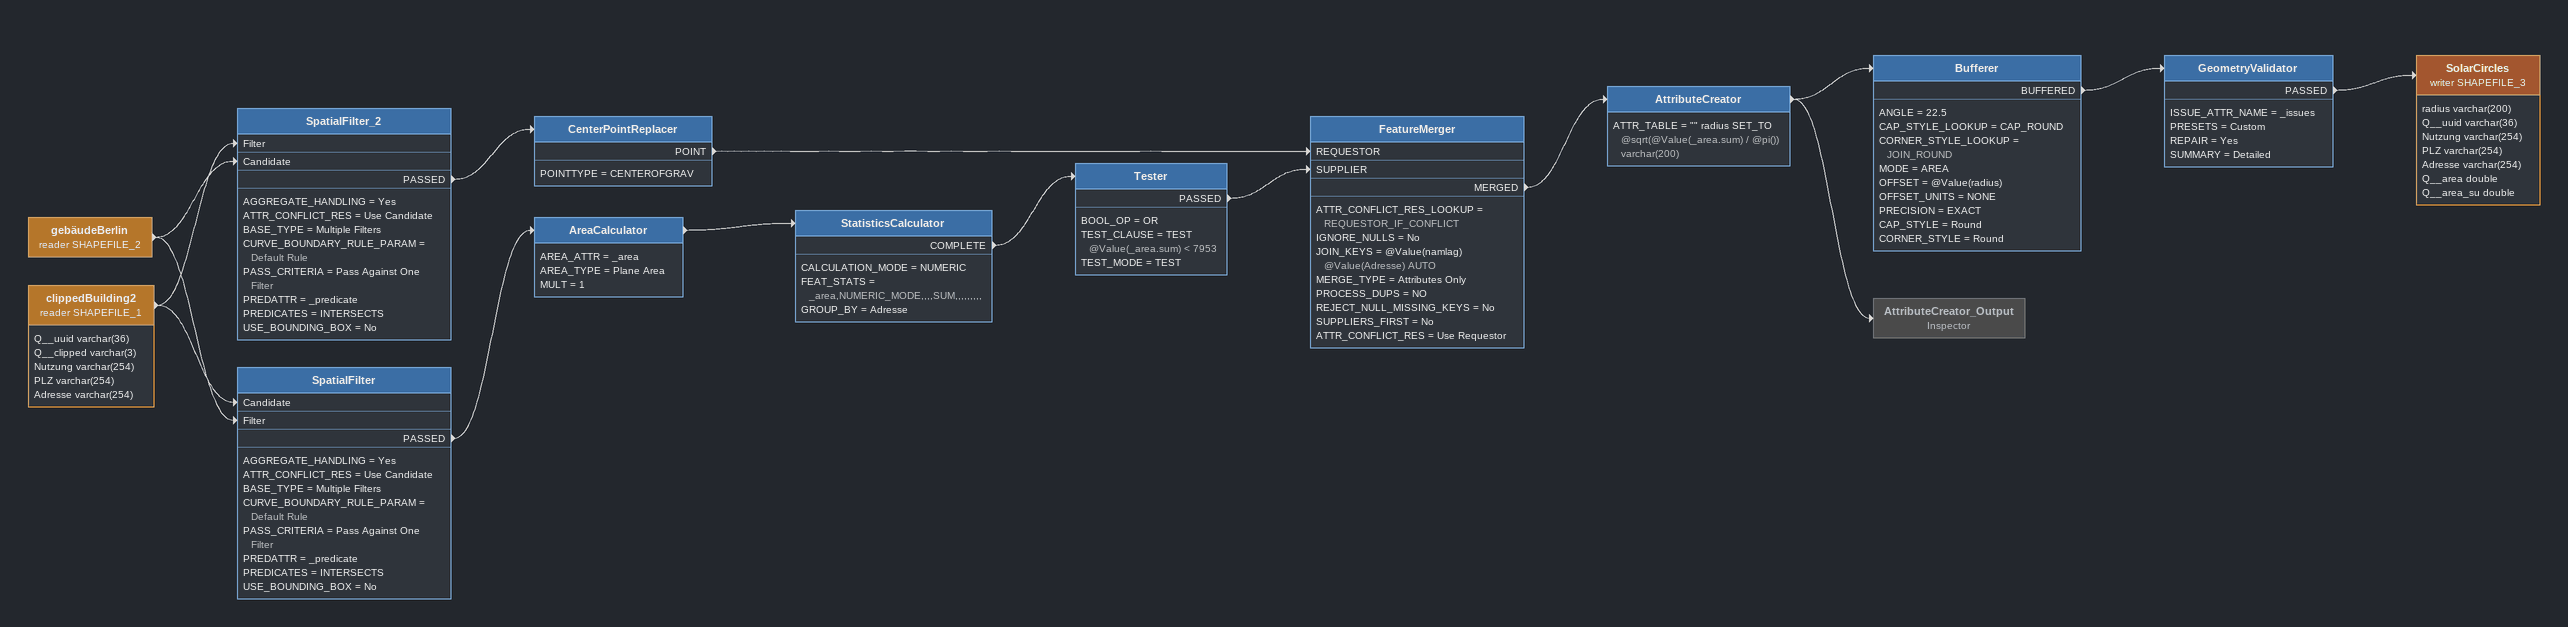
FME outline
gebäudeBerlin (reader SHAPEFILE_2)
    -> SpatialFilter [Filter]
    -> SpatialFilter_2 [Candidate]
clippedBuilding2 (reader SHAPEFILE_1)
    attributes: Q__uuid varchar(36), Q__clipped varchar(3), Nutzung varchar(254), PLZ varchar(254), Adresse varchar(254)
    -> SpatialFilter [Candidate]
    -> SpatialFilter_2 [Filter]
SpatialFilter_2
    AGGREGATE_HANDLING = Yes
    ATTR_CONFLICT_RES = Use Candidate
    BASE_TYPE = Multiple Filters
    CURVE_BOUNDARY_RULE_PARAM = Default Rule
    PASS_CRITERIA = Pass Against One Filter
    PREDATTR = _predicate
    PREDICATES = INTERSECTS
    USE_BOUNDING_BOX = No
    PASSED -> CenterPointReplacer
CenterPointReplacer
    POINTTYPE = CENTEROFGRAV
    POINT -> FeatureMerger [REQUESTOR]
SpatialFilter
    AGGREGATE_HANDLING = Yes
    ATTR_CONFLICT_RES = Use Candidate
    BASE_TYPE = Multiple Filters
    CURVE_BOUNDARY_RULE_PARAM = Default Rule
    PASS_CRITERIA = Pass Against One Filter
    PREDATTR = _predicate
    PREDICATES = INTERSECTS
    USE_BOUNDING_BOX = No
    PASSED -> AreaCalculator
AreaCalculator
    AREA_ATTR = _area
    AREA_TYPE = Plane Area
    MULT = 1
    -> StatisticsCalculator
StatisticsCalculator
    CALCULATION_MODE = NUMERIC
    FEAT_STATS = _area,NUMERIC_MODE,,,,SUM,,,,,,,,,
    GROUP_BY = Adresse
    COMPLETE -> Tester
Tester
    BOOL_OP = OR
    TEST_CLAUSE = TEST @Value(_area.sum) < 7953
    TEST_MODE = TEST
    PASSED -> FeatureMerger [SUPPLIER]
FeatureMerger
    ATTR_CONFLICT_RES_LOOKUP = REQUESTOR_IF_CONFLICT
    IGNORE_NULLS = No
    JOIN_KEYS = @Value(namlag) @Value(Adresse) AUTO
    MERGE_TYPE = Attributes Only
    PROCESS_DUPS = NO
    REJECT_NULL_MISSING_KEYS = No
    SUPPLIERS_FIRST = No
    ATTR_CONFLICT_RES = Use Requestor
    MERGED -> AttributeCreator
AttributeCreator
    ATTR_TABLE = "" radius SET_TO @sqrt(@Value(_area.sum) / @pi()) varchar(200)
    -> Bufferer
    -> AttributeCreator_Output
Bufferer
    ANGLE = 22.5
    CAP_STYLE_LOOKUP = CAP_ROUND
    CORNER_STYLE_LOOKUP = JOIN_ROUND
    MODE = AREA
    OFFSET = @Value(radius)
    OFFSET_UNITS = NONE
    PRECISION = EXACT
    CAP_STYLE = Round
    CORNER_STYLE = Round
    BUFFERED -> GeometryValidator
GeometryValidator
    ISSUE_ATTR_NAME = _issues
    PRESETS = Custom
    REPAIR = Yes
    SUMMARY = Detailed
    PASSED -> SolarCircles (writer SHAPEFILE_3)
SolarCircles (writer SHAPEFILE_3)
    attributes: radius varchar(200), Q__uuid varchar(36), Nutzung varchar(254), PLZ varchar(254), Adresse varchar(254), Q__area double, Q__area_su double
AttributeCreator_Output: Inspector [off]
